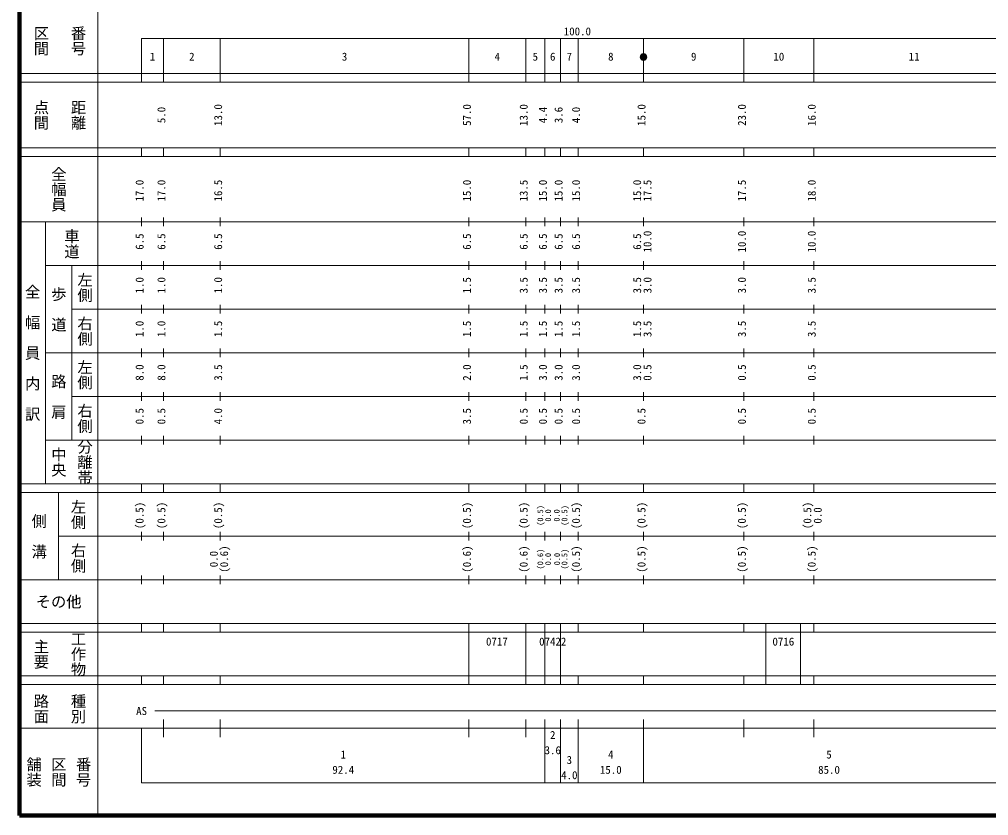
# Model space of a CAD drawing. Units: millimetres on the paper, enlarged 1000 times. Extents: x 40000 to 680000, y 20000 to 380000.
# Drawn here: x 40000 to 262067, y 20000 to 202409 of the extents above; entities that cross this region are included whole.
import ezdxf
from ezdxf.enums import TextEntityAlignment as Align

# ---------------------------------------------------------------- set-up
doc = ezdxf.new("R2010")
doc.units = ezdxf.units.MM
doc.header["$LTSCALE"] = 1000
doc.header["$PDMODE"] = 32
doc.header["$PDSIZE"] = 500
doc.layers.add('M-TTL', color=2, linetype='Continuous', lineweight=140)
doc.layers.add('M-TTL-BAND', color=7, linetype='Continuous', lineweight=13)
doc.styles.add('@ＭＳ ゴシック', font='')
doc.styles.add('ＭＳ ゴシック', font='')
doc.styles.get('@ＭＳ ゴシック').set_extended_font_data('@MS Gothic')
doc.styles.get('ＭＳ ゴシック').set_extended_font_data('MS Gothic')

msp = doc.modelspace()

# ---------------------------------------------------------------- linework, layer by layer
at = {"layer": 'M-TTL'}
for p, q in [((40000, 380000), (40000, 20000)), ((40000, 20000), (680000, 20000))]:
    msp.add_line(p, q, dxfattribs=at)
at = {"layer": 'M-TTL-BAND'}
for p, q in [((58000, 370000), (58000, 20000)), ((68000, 198000), (579000, 198000)), ((68000, 198000), (68000, 188000)), ((73000, 188000), (73000, 198000)), ((86000, 188000), (86000, 198000)), ((143000, 188000), (143000, 198000)), ((156000, 188000), (156000, 198000)), ((160400, 188000), (160400, 198000)), ((164000, 188000), (164000, 198000)), ((168000, 188000), (168000, 198000)), ((183000, 188000), (183000, 198000)), ((206000, 188000), (206000, 198000)), ((222000, 188000), (222000, 198000)), ((40000, 190000), (579000, 190000)), ((40000, 188000), (579000, 188000)), ((40000, 173000), (579000, 173000)), ((40000, 171000), (579000, 171000)), ((68000, 171000), (68000, 173000)), ((73000, 171000), (73000, 173000)), ((86000, 171000), (86000, 173000)), ((143000, 171000), (143000, 173000)), ((156000, 171000), (156000, 173000)), ((160400, 171000), (160400, 173000)), ((164000, 171000), (164000, 173000)), ((168000, 171000), (168000, 173000)), ((183000, 171000), (183000, 173000)), ((206000, 171000), (206000, 173000)), ((222000, 171000), (222000, 173000)), ((40000, 156000), (579000, 156000)), ((46000, 96000), (46000, 156000)), ((68000, 155000), (68000, 157000)), ((73000, 155000), (73000, 157000)), ((86000, 155000), (86000, 157000)), ((143000, 155000), (143000, 157000)), ((156000, 155000), (156000, 157000)), ((160400, 155000), (160400, 157000)), ((164000, 155000), (164000, 157000)), ((168000, 155000), (168000, 157000)), ((183000, 155000), (183000, 157000)), ((206000, 155000), (206000, 157000)), ((222000, 155000), (222000, 157000)), ((68000, 145000), (68000, 147000)), ((73000, 145000), (73000, 147000)), ((86000, 145000), (86000, 147000)), ((143000, 145000), (143000, 147000)), ((156000, 145000), (156000, 147000)), ((160400, 145000), (160400, 147000)), ((164000, 145000), (164000, 147000)), ((168000, 145000), (168000, 147000)), ((183000, 145000), (183000, 147000)), ((206000, 145000), (206000, 147000)), ((222000, 145000), (222000, 147000)), ((46000, 146000), (579000, 146000)), ((52000, 146000), (52000, 106000)), ((52000, 136000), (579000, 136000)), ((68000, 135000), (68000, 137000)), ((73000, 135000), (73000, 137000)), ((86000, 135000), (86000, 137000)), ((143000, 135000), (143000, 137000)), ((156000, 135000), (156000, 137000)), ((160400, 135000), (160400, 137000)), ((164000, 135000), (164000, 137000)), ((168000, 135000), (168000, 137000)), ((183000, 135000), (183000, 137000)), ((206000, 135000), (206000, 137000)), ((222000, 135000), (222000, 137000)), ((68000, 125000), (68000, 127000)), ((73000, 125000), (73000, 127000)), ((86000, 125000), (86000, 127000)), ((143000, 125000), (143000, 127000)), ((156000, 125000), (156000, 127000)), ((160400, 125000), (160400, 127000)), ((164000, 125000), (164000, 127000)), ((168000, 125000), (168000, 127000)), ((183000, 125000), (183000, 127000)), ((206000, 125000), (206000, 127000)), ((222000, 125000), (222000, 127000)), ((46000, 126000), (579000, 126000)), ((52000, 116000), (579000, 116000)), ((68000, 115000), (68000, 117000)), ((73000, 115000), (73000, 117000)), ((86000, 115000), (86000, 117000)), ((143000, 115000), (143000, 117000)), ((156000, 115000), (156000, 117000)), ((160400, 115000), (160400, 117000)), ((164000, 115000), (164000, 117000)), ((168000, 115000), (168000, 117000)), ((183000, 115000), (183000, 117000)), ((206000, 115000), (206000, 117000)), ((222000, 115000), (222000, 117000)), ((68000, 105000), (68000, 107000)), ((73000, 105000), (73000, 107000)), ((86000, 105000), (86000, 107000)), ((143000, 105000), (143000, 107000)), ((156000, 105000), (156000, 107000)), ((160400, 105000), (160400, 107000)), ((164000, 105000), (164000, 107000)), ((168000, 105000), (168000, 107000)), ((183000, 105000), (183000, 107000)), ((206000, 105000), (206000, 107000)), ((222000, 105000), (222000, 107000)), ((46000, 106000), (579000, 106000)), ((40000, 96000), (579000, 96000)), ((68000, 94000), (68000, 96000)), ((73000, 94000), (73000, 96000)), ((86000, 94000), (86000, 96000)), ((143000, 94000), (143000, 96000)), ((156000, 94000), (156000, 96000)), ((160400, 94000), (160400, 96000)), ((164000, 94000), (164000, 96000)), ((168000, 94000), (168000, 96000)), ((183000, 94000), (183000, 96000)), ((206000, 94000), (206000, 96000)), ((222000, 94000), (222000, 96000)), ((40000, 94000), (579000, 94000)), ((49000, 94000), (49000, 74000)), ((68000, 83000), (68000, 85000)), ((73000, 83000), (73000, 85000)), ((86000, 83000), (86000, 85000)), ((143000, 83000), (143000, 85000)), ((156000, 83000), (156000, 85000)), ((160400, 83000), (160400, 85000)), ((164000, 83000), (164000, 85000)), ((168000, 83000), (168000, 85000)), ((183000, 83000), (183000, 85000)), ((206000, 83000), (206000, 85000)), ((222000, 83000), (222000, 85000)), ((49000, 84000), (579000, 84000)), ((40000, 74000), (579000, 74000)), ((68000, 73000), (68000, 75000)), ((73000, 73000), (73000, 75000)), ((86000, 73000), (86000, 75000)), ((143000, 73000), (143000, 75000)), ((156000, 73000), (156000, 75000)), ((160400, 73000), (160400, 75000)), ((164000, 73000), (164000, 75000)), ((168000, 73000), (168000, 75000)), ((183000, 73000), (183000, 75000)), ((206000, 73000), (206000, 75000)), ((222000, 73000), (222000, 75000)), ((40000, 64000), (579000, 64000)), ((68000, 62000), (68000, 64000)), ((73000, 62000), (73000, 64000)), ((86000, 62000), (86000, 64000)), ((143000, 52000), (143000, 64000)), ((156000, 62000), (156000, 64000)), ((160400, 62000), (160400, 64000)), ((164000, 62000), (164000, 64000)), ((168000, 62000), (168000, 64000)), ((183000, 62000), (183000, 64000)), ((206000, 62000), (206000, 64000)), ((211000, 62000), (211000, 64000)), ((219000, 62000), (219000, 64000)), ((222000, 62000), (222000, 64000)), ((40000, 62000), (579000, 62000)), ((143000, 52000), (143000, 62000)), ((156000, 52000), (156000, 62000)), ((160400, 52000), (160400, 62000)), ((164000, 52000), (164000, 62000)), ((211000, 52000), (211000, 62000)), ((219000, 52000), (219000, 62000)), ((40000, 52000), (579000, 52000)), ((68000, 50000), (68000, 52000)), ((73000, 50000), (73000, 52000)), ((86000, 50000), (86000, 52000)), ((143000, 50000), (143000, 52000)), ((156000, 50000), (156000, 52000)), ((160400, 50000), (160400, 52000)), ((164000, 50000), (164000, 52000)), ((168000, 50000), (168000, 52000)), ((183000, 50000), (183000, 52000)), ((206000, 50000), (206000, 52000)), ((211000, 50000), (211000, 52000)), ((219000, 50000), (219000, 52000)), ((222000, 50000), (222000, 52000)), ((40000, 50000), (579000, 50000)), ((71000, 44000), (470000, 44000)), ((40000, 40000), (579000, 40000)), ((68000, 40000), (68000, 27500)), ((73000, 38000), (73000, 42000)), ((86000, 38000), (86000, 42000)), ((143000, 38000), (143000, 42000)), ((156000, 38000), (156000, 42000)), ((160400, 27500), (160400, 42000)), ((164000, 27500), (164000, 42000)), ((168000, 27500), (168000, 42000)), ((183000, 27500), (183000, 42000)), ((206000, 38000), (206000, 42000)), ((222000, 38000), (222000, 42000)), ((68000, 27500), (579000, 27500))]:
    msp.add_line(p, q, dxfattribs=at)
for radius in [750, 600, 450, 300, 150, 20]:
    msp.add_circle((183000, 193791), radius, dxfattribs=at)
msp.add_point((183000, 193791), dxfattribs=at)

# ---------------------------------------------------------------- texts
at = {"layer": 'M-TTL-BAND', "style": '@ＭＳ ゴシック'}
for s, p in [('区間', (45000, 197500)), ('番号', (53500, 197500)), ('点間', (45000, 180500)), ('距離', (53500, 180500)), ('全幅員', (49000, 163500)), ('車道', (52000, 151000)), ('左側', (55000, 141000)), ('全\u3000幅\u3000員\u3000内\u3000訳', (43000, 126000)), ('歩\u3000道', (49000, 136000)), ('右側', (55000, 131000)), ('左側', (55000, 121000)), ('路\u3000肩', (49000, 116000)), ('右側', (55000, 111000)), ('分離帯', (55000, 101000)), ('中央', (49000, 101000)), ('左側', (53500, 89000)), ('側\u3000溝', (44500, 84000)), ('右側', (53500, 79000)), ('主要', (45000, 57000)), ('工作物', (53500, 57000)), ('路面', (45000, 44500)), ('種別', (53500, 44500)), ('舗装', (43333, 30000)), ('番号', (54667, 30000)), ('区間', (49000, 30000))]:
    msp.add_text(s, height=2566, rotation=270, dxfattribs=at).set_placement(p, align=Align.MIDDLE_CENTER)
at = {"layer": 'M-TTL-BAND', "style": 'ＭＳ ゴシック'}
for s, p in [('100.0', (167844, 198195)), ('1', (70500, 192405)), ('2', (79500, 192405)), ('3', (114500, 192405)), ('4', (149500, 192405)), ('5', (158200, 192405)), ('6', (162200, 192405)), ('7', (166000, 192405)), ('8', (175500, 192405)), ('9', (194500, 192405)), ('10', (214000, 192405)), ('11', (245000, 192405)), ('0717', (149402, 58405)), ('07422', (162200, 58405)), ('0716', (215032, 58405)), ('AS', (68000, 42500)), ('2', (162200, 37010)), ('3.6', (162200, 33520)), ('1', (114200, 32523)), ('3', (166000, 31286)), ('4', (175500, 32523)), ('5', (225500, 32523)), ('92.4', (114200, 29033)), ('15.0', (175500, 29033)), ('85.0', (225500, 29033)), ('4.0', (166000, 27796))]:
    msp.add_text(s, height=1833, dxfattribs=at).set_placement(p, align=Align.BOTTOM_CENTER)
for s, height, p in [('5.0', 1833, (74000, 180500)), ('13.0', 1833, (87000, 180500)), ('57.0', 1833, (144000, 180500)), ('13.0', 1833, (157000, 180500)), ('4.4', 1833, (161400, 180500)), ('3.6', 1833, (165000, 180500)), ('4.0', 1833, (169000, 180500)), ('15.0', 1833, (184000, 180500)), ('23.0', 1833, (207000, 180500)), ('16.0', 1833, (223000, 180500)), ('17.0', 1833, (69000, 163174)), ('17.0', 1833, (74000, 163174)), ('16.5', 1833, (87000, 163174)), ('15.0', 1833, (144000, 163174)), ('13.5', 1833, (157000, 163174)), ('15.0', 1833, (161400, 163174)), ('15.0', 1833, (165000, 163174)), ('15.0', 1833, (169000, 163174)), ('15.0', 1833, (183000, 163174)), ('17.5', 1833, (185370, 163174)), ('17.5', 1833, (207000, 163174)), ('18.0', 1833, (223000, 163174)), ('10.0', 1833, (185370, 151500)), ('10.0', 1833, (207000, 151500)), ('10.0', 1833, (223000, 151500)), ('6.5', 1833, (69000, 151500)), ('6.5', 1833, (74000, 151500)), ('6.5', 1833, (87000, 151500)), ('6.5', 1833, (144000, 151500)), ('6.5', 1833, (157000, 151500)), ('6.5', 1833, (161400, 151500)), ('6.5', 1833, (165000, 151500)), ('6.5', 1833, (169000, 151500)), ('6.5', 1833, (183000, 151500)), ('1.0', 1833, (69000, 141500)), ('1.0', 1833, (74000, 141500)), ('1.0', 1833, (87000, 141500)), ('1.5', 1833, (144000, 141500)), ('3.5', 1833, (157000, 141500)), ('3.5', 1833, (161400, 141500)), ('3.5', 1833, (165000, 141500)), ('3.5', 1833, (169000, 141500)), ('3.5', 1833, (183000, 141500)), ('3.0', 1833, (185370, 141500)), ('3.0', 1833, (207000, 141500)), ('3.5', 1833, (223000, 141500)), ('1.0', 1833, (69000, 131500)), ('1.0', 1833, (74000, 131500)), ('1.5', 1833, (87000, 131500)), ('1.5', 1833, (144000, 131500)), ('1.5', 1833, (157000, 131500)), ('1.5', 1833, (161400, 131500)), ('1.5', 1833, (165000, 131500)), ('1.5', 1833, (169000, 131500)), ('1.5', 1833, (183000, 131500)), ('3.5', 1833, (185370, 131500)), ('3.5', 1833, (207000, 131500)), ('3.5', 1833, (223000, 131500)), ('8.0', 1833, (69000, 121500)), ('8.0', 1833, (74000, 121500)), ('3.5', 1833, (87000, 121500)), ('2.0', 1833, (144000, 121500)), ('1.5', 1833, (157000, 121500)), ('3.0', 1833, (161400, 121500)), ('3.0', 1833, (165000, 121500)), ('3.0', 1833, (169000, 121500)), ('3.0', 1833, (183000, 121500)), ('0.5', 1833, (185370, 121500)), ('0.5', 1833, (207000, 121500)), ('0.5', 1833, (223000, 121500)), ('0.5', 1833, (69000, 111500)), ('0.5', 1833, (74000, 111500)), ('4.0', 1833, (87000, 111500)), ('3.5', 1833, (144000, 111500)), ('0.5', 1833, (157000, 111500)), ('0.5', 1833, (161400, 111500)), ('0.5', 1833, (165000, 111500)), ('0.5', 1833, (169000, 111500)), ('0.5', 1833, (184000, 111500)), ('0.5', 1833, (207000, 111500)), ('0.5', 1833, (223000, 111500)), ('(0.5)', 1833, (69000, 88764)), ('(0.5)', 1833, (74000, 88764)), ('(0.5)', 1833, (87000, 88764)), ('(0.5)', 1833, (144000, 88764)), ('(0.5)', 1833, (157000, 88764)), ('(0.5)', 1833, (169000, 88764)), ('(0.5)', 1833, (184000, 88764)), ('(0.5)', 1833, (207000, 88764)), ('(0.5)', 1833, (222000, 88764)), ('(0.5)', 1320, (160400, 88764)), ('0.0', 1320, (162193, 88764)), ('0.0', 1320, (164174, 88764)), ('(0.5)', 1320, (165946, 88764)), ('0.0', 1833, (224370, 88764)), ('0.0', 1833, (86000, 78764)), ('(0.6)', 1833, (88370, 78764)), ('(0.6)', 1833, (144000, 78764)), ('(0.6)', 1833, (157000, 78764)), ('(0.6)', 1320, (160400, 78764)), ('0.0', 1320, (162193, 78764)), ('0.0', 1320, (164247, 78764)), ('(0.5)', 1320, (165946, 78764)), ('(0.5)', 1833, (169000, 78764)), ('(0.5)', 1833, (184000, 78764)), ('(0.5)', 1833, (207000, 78764)), ('(0.5)', 1833, (223000, 78764))]:
    msp.add_text(s, height=height, rotation=90, dxfattribs=at).set_placement(p, align=Align.BOTTOM_CENTER)
msp.add_text('その他', height=2566, dxfattribs=at).set_placement((49000, 69000), align=Align.MIDDLE_CENTER)

doc.saveas('drawing.dxf')
